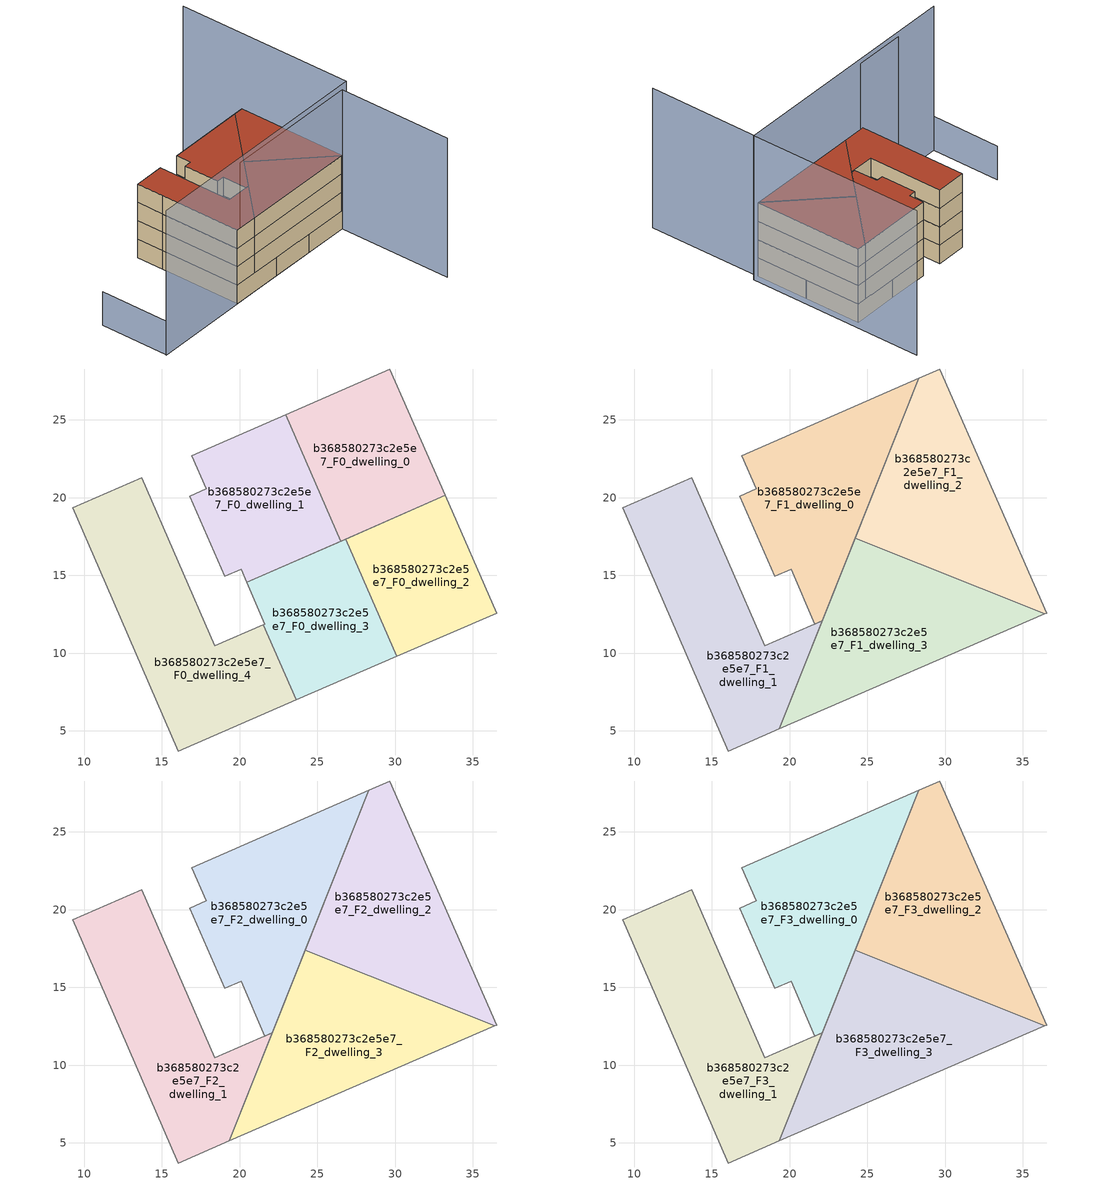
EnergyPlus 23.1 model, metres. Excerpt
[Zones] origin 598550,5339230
b368580273c2e5e7_F0_dwelling_0
 floor ground (EU_floor_Construction): 29.67,28.27 33.23,20.14 26.52,17.21 22.96,25.34 z0
 wall to b368580273c2e5e7_F0_dwelling_1 (EU_wall_Construction): 22.96,25.34 26.52,17.21 z0:3
 wall adiabatic (EU_wall_Construction): 26.52,17.21 33.23,20.14 29.67,28.27 22.96,25.34 z0:3
b368580273c2e5e7_F0_dwelling_1
 floor ground (EU_floor_Construction): 22.96,25.34 26.52,17.21 20.45,14.56 20.09,15.39 19.05,14.94 16.81,20.1 17.85,20.56 16.92,22.7 z0
 wall adiabatic (EU_wall_Construction): 22.96,25.34 16.92,22.7 17.85,20.56 16.81,20.1 19.05,14.94 20.09,15.39 20.45,14.56 26.52,17.21 z0:3
b368580273c2e5e7_F0_dwelling_2
 floor ground (EU_floor_Construction): 33.23,20.14 36.53,12.58 30.11,9.79 26.81,17.34 z0
 wall adiabatic (EU_wall_Construction): 30.11,9.79 36.53,12.58 33.23,20.14 26.81,17.34 z0:3
 wall to b368580273c2e5e7_F0_dwelling_3 (EU_wall_Construction): 26.81,17.34 30.11,9.79 z0:3
b368580273c2e5e7_F0_dwelling_3
 floor ground (EU_floor_Construction): 26.81,17.34 30.11,9.79 23.64,6.99 21.52,11.83 21.61,11.87 20.45,14.56 z0
 wall adiabatic (EU_wall_Construction): 26.81,17.34 20.45,14.56 21.61,11.87 21.52,11.83 / 23.64,6.99 30.11,9.79 z0:3
 wall to b368580273c2e5e7_F0_dwelling_4 (EU_wall_Construction): 21.52,11.83 23.64,6.99 z0:3
b368580273c2e5e7_F0_dwelling_4
 floor ground (EU_floor_Construction): 21.52,11.83 23.64,6.99 16.06,3.71 10.97,15.43 9.27,19.36 13.72,21.29 18.41,10.48 z0
 wall adiabatic (EU_wall_Construction): 21.52,11.83 18.41,10.48 13.72,21.29 9.27,19.36 10.97,15.43 16.06,3.71 23.64,6.99 z0:3
b368580273c2e5e7_F1_dwelling_0
 floor to b368580273c2e5e7_F0_dwelling_1 (EU_floor_Construction): 22.96,25.34 25.28,20.04 23.65,15.95 20.45,14.56 20.09,15.39 19.05,14.94 16.81,20.1 17.85,20.56 16.92,22.7 z3
 floor to b368580273c2e5e7_F0_dwelling_0 (EU_floor_Construction): 28.31,27.68 25.28,20.04 22.96,25.34 z3
 floor to b368580273c2e5e7_F0_dwelling_3 (EU_floor_Construction): 23.65,15.95 22.11,12.09 21.61,11.87 20.45,14.56 z3
 wall adiabatic (EU_wall_Construction): 17.85,20.56 16.81,20.1 19.05,14.94 20.09,15.39 21.61,11.87 22.11,12.09 28.31,27.68 16.92,22.7 17.85,20.56 z3:6
b368580273c2e5e7_F1_dwelling_1
 floor to b368580273c2e5e7_F0_dwelling_4 (EU_floor_Construction): 13.72,21.29 18.41,10.48 21.52,11.83 21.78,11.25 19.34,5.13 16.06,3.71 10.97,15.43 9.27,19.36 z3
 floor to b368580273c2e5e7_F0_dwelling_3 (EU_floor_Construction): 22.11,12.09 21.78,11.25 21.52,11.83 z3
 wall adiabatic (EU_wall_Construction): 22.11,12.09 18.41,10.48 13.72,21.29 9.27,19.36 10.97,15.43 16.06,3.71 19.34,5.13 22.11,12.08 z3:6
b368580273c2e5e7_F1_dwelling_2
 floor to b368580273c2e5e7_F0_dwelling_0 (EU_floor_Construction): 29.67,28.27 33.23,20.14 26.52,17.21 25.28,20.04 28.31,27.68 z3
 floor to b368580273c2e5e7_F0_dwelling_2 (EU_floor_Construction): 33.23,20.14 36.53,12.58 36.42,12.53 27.34,16.14 26.81,17.34 z3
 floor to b368580273c2e5e7_F0_dwelling_1 (EU_floor_Construction): 25.28,20.04 26.52,17.21 25.62,16.82 24.22,17.38 z3
 floor to b368580273c2e5e7_F0_dwelling_3 (EU_floor_Construction): 26.81,17.34 27.34,16.14 25.62,16.82 z3
 wall adiabatic (EU_wall_Construction): 36.42,12.53 36.53,12.58 29.67,28.27 28.31,27.68 24.22,17.38 z3:6
 wall to b368580273c2e5e7_F1_dwelling_3 (EU_wall_Construction): 24.22,17.38 36.42,12.53 z3:6
b368580273c2e5e7_F1_dwelling_3
 floor to b368580273c2e5e7_F0_dwelling_3 (EU_floor_Construction): 27.34,16.14 30.11,9.79 23.64,6.99 21.78,11.25 23.65,15.96 25.62,16.82 z3
 floor to b368580273c2e5e7_F0_dwelling_4 (EU_floor_Construction): 21.78,11.25 23.64,6.99 19.34,5.13 z3
 floor to b368580273c2e5e7_F0_dwelling_1 (EU_floor_Construction): 25.62,16.82 23.65,15.95 24.22,17.38 z3
 floor to b368580273c2e5e7_F0_dwelling_2 (EU_floor_Construction): 36.42,12.53 30.11,9.79 27.34,16.14 z3
 wall adiabatic (EU_wall_Construction): 24.22,17.38 19.34,5.13 36.42,12.53 z3:6
b368580273c2e5e7_F2_dwelling_0
 floor to b368580273c2e5e7_F1_dwelling_0 (EU_floor_Construction): 28.31,27.68 22.11,12.09 21.61,11.87 20.09,15.39 19.05,14.94 16.81,20.1 17.85,20.56 16.92,22.7 z6
 wall adiabatic (EU_wall_Construction): 17.85,20.56 16.81,20.1 19.05,14.94 20.09,15.39 21.61,11.87 22.11,12.09 28.31,27.68 16.92,22.7 17.85,20.56 z6:9
b368580273c2e5e7_F2_dwelling_1
 floor to b368580273c2e5e7_F1_dwelling_1 (EU_floor_Construction): 13.72,21.29 18.41,10.48 22.11,12.08 19.34,5.13 16.06,3.71 10.97,15.43 9.27,19.36 z6
 wall adiabatic (EU_wall_Construction): 22.11,12.09 18.41,10.48 13.72,21.29 9.27,19.36 10.97,15.43 16.06,3.71 19.34,5.13 22.11,12.08 z6:9
b368580273c2e5e7_F2_dwelling_2
 floor to b368580273c2e5e7_F1_dwelling_2 (EU_floor_Construction): 29.67,28.27 36.53,12.58 36.42,12.53 24.22,17.38 28.31,27.68 z6
 wall adiabatic (EU_wall_Construction): 36.42,12.53 36.53,12.58 29.67,28.27 28.31,27.68 24.22,17.38 z6:9
 wall to b368580273c2e5e7_F2_dwelling_3 (EU_wall_Construction): 24.22,17.38 36.42,12.53 z6:9
b368580273c2e5e7_F2_dwelling_3
 floor to b368580273c2e5e7_F1_dwelling_3 (EU_floor_Construction): 36.42,12.53 19.34,5.13 24.22,17.38 z6
 wall adiabatic (EU_wall_Construction): 24.22,17.38 19.34,5.13 36.42,12.53 z6:9
b368580273c2e5e7_F3_dwelling_0
 floor to b368580273c2e5e7_F2_dwelling_0 (EU_floor_Construction): 28.31,27.68 22.11,12.09 21.61,11.87 20.09,15.39 19.05,14.94 16.81,20.1 17.85,20.56 16.92,22.7 z9
 wall adiabatic (EU_wall_Construction): 17.85,20.56 16.81,20.1 19.05,14.94 20.09,15.39 21.61,11.87 22.11,12.09 28.31,27.68 16.92,22.7 17.85,20.56 z9:12
 roof outside (EU_roof_Construction): 22.11,12.09 28.31,27.68 16.92,22.7 17.85,20.56 16.81,20.1 19.05,14.94 20.09,15.39 21.61,11.87 z12
b368580273c2e5e7_F3_dwelling_1
 floor to b368580273c2e5e7_F2_dwelling_1 (EU_floor_Construction): 13.72,21.29 18.41,10.48 22.11,12.08 19.34,5.13 16.06,3.71 10.97,15.43 9.27,19.36 z9
 wall adiabatic (EU_wall_Construction): 22.11,12.09 18.41,10.48 13.72,21.29 9.27,19.36 10.97,15.43 16.06,3.71 19.34,5.13 22.11,12.08 z9:12
 roof outside (EU_roof_Construction): 19.34,5.13 22.11,12.08 18.41,10.48 13.72,21.29 9.27,19.36 10.97,15.43 16.06,3.71 z12
b368580273c2e5e7_F3_dwelling_2
 floor to b368580273c2e5e7_F2_dwelling_2 (EU_floor_Construction): 29.67,28.27 36.53,12.58 36.42,12.53 24.22,17.38 28.31,27.68 z9
 wall adiabatic (EU_wall_Construction): 36.42,12.53 36.53,12.58 29.67,28.27 28.31,27.68 24.22,17.38 z9:12
 wall to b368580273c2e5e7_F3_dwelling_3 (EU_wall_Construction): 24.22,17.38 36.42,12.53 z9:12
 roof outside (EU_roof_Construction): 36.53,12.58 29.67,28.27 28.31,27.68 24.22,17.38 36.42,12.53 z12
b368580273c2e5e7_F3_dwelling_3
 floor to b368580273c2e5e7_F2_dwelling_3 (EU_floor_Construction): 36.42,12.53 19.34,5.13 24.22,17.38 z9
 wall adiabatic (EU_wall_Construction): 24.22,17.38 19.34,5.13 36.42,12.53 z9:12
 roof outside (EU_roof_Construction): 36.42,12.53 24.22,17.38 19.34,5.13 z12
shading: 9.11,0.7 36.53,12.57 / 36.53,12.57 43.69,-3.95 z0:22.7; -2.16,7.68 2.15,-2.37 z0:5.5; 26.28,38.55 37.42,13.03 / 37.42,13.03 2.14,-2.37 z0:23.5
[Building]
EU S2 Campaign: North Axis=0; Terrain=City; Solar Distribution=FullExterior
[Site:Location]
Vienna: Latitude=48; Longitude=16.5; Time Zone=1; Elevation=183
[SizingPeriod:WeatherFileDays]
AnnualSizingPeriod: Begin Month=1; Begin Day of Month=1; End Month=12; End Day of Month=31; Day of Week for Start Day=Monday; Use Weather File Daylight Saving Period=No; Use Weather File Rain and Snow Indicators=No
[MATERIAL]
EU_InternalMass_Material: Roughness=MediumRough; Thickness=0.1; Conductivity=1; Density=1800; Specific Heat=900; Thermal Absorptance=0.9; Solar Absorptance=0.7; Visible Absorptance=0.7
[MATERIAL:NOMASS] Roughness=MediumRough; Thermal Absorptance=0.9; Solar Absorptance=0.7; Visible Absorptance=0.7
Name | Thermal Resistance
EU_wall_NoMass | 0.942466
EU_roof_NoMass | 0.551687
EU_floor_NoMass | 0.66527
[CONSTRUCTION]
EU_wall_Construction: EU_wall_NoMass
EU_roof_Construction: EU_roof_NoMass
EU_floor_Construction: EU_floor_NoMass
EU_InternalMass_Construction: EU_InternalMass_Material
[ZONE] Type=1; Multiplier=1; Ceiling Height=autocalculate; Floor Area=autocalculate; Part of Total Floor Area=Yes
Name | Volume
b368580273c2e5e7_F0_dwelling_0 | 195.026
b368580273c2e5e7_F1_dwelling_0; b368580273c2e5e7_F2_dwelling_0; b368580273c2e5e7_F3_dwelling_0 | 248.931
b368580273c2e5e7_F0_dwelling_1 | 195.051
b368580273c2e5e7_F1_dwelling_1 | 270.355
b368580273c2e5e7_F2_dwelling_1; b368580273c2e5e7_F3_dwelling_1 | 270.33
b368580273c2e5e7_F0_dwelling_2 | 173.128
b368580273c2e5e7_F1_dwelling_2; b368580273c2e5e7_F2_dwelling_2; b368580273c2e5e7_F3_dwelling_2 | 259.666
b368580273c2e5e7_F0_dwelling_3 | 173.092
b368580273c2e5e7_F1_dwelling_3; b368580273c2e5e7_F2_dwelling_3; b368580273c2e5e7_F3_dwelling_3 | 259.659
b368580273c2e5e7_F0_dwelling_4 | 302.355
[INTERNALMASS] Construction=EU_InternalMass_Construction
Name | Zone or ZoneList | Surface Area
b368580273c2e5e7_F0_dwelling_0_EU_InternalMass | b368580273c2e5e7_F0_dwelling_0 | 65.0083
b368580273c2e5e7_F0_dwelling_1_EU_InternalMass | b368580273c2e5e7_F0_dwelling_1 | 65.0173
b368580273c2e5e7_F0_dwelling_2_EU_InternalMass | b368580273c2e5e7_F0_dwelling_2 | 57.7097
b368580273c2e5e7_F0_dwelling_3_EU_InternalMass | b368580273c2e5e7_F0_dwelling_3 | 57.6969
b368580273c2e5e7_F0_dwelling_4_EU_InternalMass | b368580273c2e5e7_F0_dwelling_4 | 100.782
b368580273c2e5e7_F1_dwelling_0_EU_InternalMass | b368580273c2e5e7_F1_dwelling_0 | 82.9802
b368580273c2e5e7_F1_dwelling_1_EU_InternalMass | b368580273c2e5e7_F1_dwelling_1 | 90.1216
b368580273c2e5e7_F1_dwelling_2_EU_InternalMass | b368580273c2e5e7_F1_dwelling_2 | 86.5553
b368580273c2e5e7_F1_dwelling_3_EU_InternalMass | b368580273c2e5e7_F1_dwelling_3 | 86.5531
b368580273c2e5e7_F2_dwelling_0_EU_InternalMass | b368580273c2e5e7_F2_dwelling_0 | 82.9802
b368580273c2e5e7_F2_dwelling_1_EU_InternalMass | b368580273c2e5e7_F2_dwelling_1 | 90.1216
b368580273c2e5e7_F2_dwelling_2_EU_InternalMass | b368580273c2e5e7_F2_dwelling_2 | 86.5553
b368580273c2e5e7_F2_dwelling_3_EU_InternalMass | b368580273c2e5e7_F2_dwelling_3 | 86.5531
b368580273c2e5e7_F3_dwelling_0_EU_InternalMass | b368580273c2e5e7_F3_dwelling_0 | 82.9802
b368580273c2e5e7_F3_dwelling_1_EU_InternalMass | b368580273c2e5e7_F3_dwelling_1 | 90.1216
b368580273c2e5e7_F3_dwelling_2_EU_InternalMass | b368580273c2e5e7_F3_dwelling_2 | 86.5553
b368580273c2e5e7_F3_dwelling_3_EU_InternalMass | b368580273c2e5e7_F3_dwelling_3 | 86.5531
[OTHEREQUIPMENT] Fuel Type=Electricity; Design Level Calculation Method=Watts/Area; Power per Zone Floor Area=1; Fraction Latent=0; Fraction Radiant=0; Fraction Lost=0; Carbon Dioxide Generation Rate=0; EndUse Subcategory=EU_Step8_InternalGains
Name | Zone or ZoneList or Space or SpaceList | Schedule
EU_Step8_InternalGain_b368580273c2e5e7_F0_dwelling_0_f000 | b368580273c2e5e7_F0_dwelling_0 | EU_Step8_GainSchedule_b368580273c2e5e7_F0_dwelling_0_f000
EU_Step8_InternalGain_b368580273c2e5e7_F0_dwelling_1_f000 | b368580273c2e5e7_F0_dwelling_1 | EU_Step8_GainSchedule_b368580273c2e5e7_F0_dwelling_1_f000
EU_Step8_InternalGain_b368580273c2e5e7_F0_dwelling_2_f000 | b368580273c2e5e7_F0_dwelling_2 | EU_Step8_GainSchedule_b368580273c2e5e7_F0_dwelling_2_f000
EU_Step8_InternalGain_b368580273c2e5e7_F0_dwelling_3_f000 | b368580273c2e5e7_F0_dwelling_3 | EU_Step8_GainSchedule_b368580273c2e5e7_F0_dwelling_3_f000
EU_Step8_InternalGain_b368580273c2e5e7_F0_dwelling_4_f000 | b368580273c2e5e7_F0_dwelling_4 | EU_Step8_GainSchedule_b368580273c2e5e7_F0_dwelling_4_f000
EU_Step8_InternalGain_b368580273c2e5e7_F1_dwelling_0_f000 | b368580273c2e5e7_F1_dwelling_0 | EU_Step8_GainSchedule_b368580273c2e5e7_F1_dwelling_0_f000
EU_Step8_InternalGain_b368580273c2e5e7_F1_dwelling_1_f000 | b368580273c2e5e7_F1_dwelling_1 | EU_Step8_GainSchedule_b368580273c2e5e7_F1_dwelling_1_f000
EU_Step8_InternalGain_b368580273c2e5e7_F1_dwelling_2_f000 | b368580273c2e5e7_F1_dwelling_2 | EU_Step8_GainSchedule_b368580273c2e5e7_F1_dwelling_2_f000
EU_Step8_InternalGain_b368580273c2e5e7_F1_dwelling_3_f000 | b368580273c2e5e7_F1_dwelling_3 | EU_Step8_GainSchedule_b368580273c2e5e7_F1_dwelling_3_f000
EU_Step8_InternalGain_b368580273c2e5e7_F2_dwelling_0_f000 | b368580273c2e5e7_F2_dwelling_0 | EU_Step8_GainSchedule_b368580273c2e5e7_F2_dwelling_0_f000
EU_Step8_InternalGain_b368580273c2e5e7_F2_dwelling_1_f000 | b368580273c2e5e7_F2_dwelling_1 | EU_Step8_GainSchedule_b368580273c2e5e7_F2_dwelling_1_f000
EU_Step8_InternalGain_b368580273c2e5e7_F2_dwelling_2_f000 | b368580273c2e5e7_F2_dwelling_2 | EU_Step8_GainSchedule_b368580273c2e5e7_F2_dwelling_2_f000
EU_Step8_InternalGain_b368580273c2e5e7_F2_dwelling_3_f000 | b368580273c2e5e7_F2_dwelling_3 | EU_Step8_GainSchedule_b368580273c2e5e7_F2_dwelling_3_f000
EU_Step8_InternalGain_b368580273c2e5e7_F3_dwelling_0_f000 | b368580273c2e5e7_F3_dwelling_0 | EU_Step8_GainSchedule_b368580273c2e5e7_F3_dwelling_0_f000
EU_Step8_InternalGain_b368580273c2e5e7_F3_dwelling_1_f000 | b368580273c2e5e7_F3_dwelling_1 | EU_Step8_GainSchedule_b368580273c2e5e7_F3_dwelling_1_f000
EU_Step8_InternalGain_b368580273c2e5e7_F3_dwelling_2_f000 | b368580273c2e5e7_F3_dwelling_2 | EU_Step8_GainSchedule_b368580273c2e5e7_F3_dwelling_2_f000
EU_Step8_InternalGain_b368580273c2e5e7_F3_dwelling_3_f000 | b368580273c2e5e7_F3_dwelling_3 | EU_Step8_GainSchedule_b368580273c2e5e7_F3_dwelling_3_f000
[ZONEVENTILATION:DESIGNFLOWRATE] Schedule=EU_AlwaysOn; Design Flow Rate Calculation Method=AirChanges/Hour; Air Changes per Hour=0.530523; Ventilation Type=Natural; Fan Pressure Rise=0; Fan Total Efficiency=1; Constant Term Coefficient=1; Temperature Term Coefficient=0; Velocity Term Coefficient=0; Velocity Squared Term Coefficient=0; Minimum Indoor Temperature=-100; Maximum Indoor Temperature=100; Delta Temperature=-100; Minimum Outdoor Temperature=-100; Maximum Outdoor Temperature=100; Maximum Wind Speed=40
Name | Zone or ZoneList or Space or SpaceList
EU_ConstantAir_b368580273c2e5e7_F0_dwelling_0 | b368580273c2e5e7_F0_dwelling_0
EU_ConstantAir_b368580273c2e5e7_F0_dwelling_1 | b368580273c2e5e7_F0_dwelling_1
EU_ConstantAir_b368580273c2e5e7_F0_dwelling_2 | b368580273c2e5e7_F0_dwelling_2
EU_ConstantAir_b368580273c2e5e7_F0_dwelling_3 | b368580273c2e5e7_F0_dwelling_3
EU_ConstantAir_b368580273c2e5e7_F0_dwelling_4 | b368580273c2e5e7_F0_dwelling_4
EU_ConstantAir_b368580273c2e5e7_F1_dwelling_0 | b368580273c2e5e7_F1_dwelling_0
EU_ConstantAir_b368580273c2e5e7_F1_dwelling_1 | b368580273c2e5e7_F1_dwelling_1
EU_ConstantAir_b368580273c2e5e7_F1_dwelling_2 | b368580273c2e5e7_F1_dwelling_2
EU_ConstantAir_b368580273c2e5e7_F1_dwelling_3 | b368580273c2e5e7_F1_dwelling_3
EU_ConstantAir_b368580273c2e5e7_F2_dwelling_0 | b368580273c2e5e7_F2_dwelling_0
EU_ConstantAir_b368580273c2e5e7_F2_dwelling_1 | b368580273c2e5e7_F2_dwelling_1
EU_ConstantAir_b368580273c2e5e7_F2_dwelling_2 | b368580273c2e5e7_F2_dwelling_2
EU_ConstantAir_b368580273c2e5e7_F2_dwelling_3 | b368580273c2e5e7_F2_dwelling_3
EU_ConstantAir_b368580273c2e5e7_F3_dwelling_0 | b368580273c2e5e7_F3_dwelling_0
EU_ConstantAir_b368580273c2e5e7_F3_dwelling_1 | b368580273c2e5e7_F3_dwelling_1
EU_ConstantAir_b368580273c2e5e7_F3_dwelling_2 | b368580273c2e5e7_F3_dwelling_2
EU_ConstantAir_b368580273c2e5e7_F3_dwelling_3 | b368580273c2e5e7_F3_dwelling_3
[HVACTEMPLATE:THERMOSTAT] Constant Heating Setpoint=20; Constant Cooling Setpoint=50
EU_HeatOnly_b368580273c2e5e7_F0_dwelling_0; EU_HeatOnly_b368580273c2e5e7_F0_dwelling_1; EU_HeatOnly_b368580273c2e5e7_F0_dwelling_2; EU_HeatOnly_b368580273c2e5e7_F0_dwelling_3; EU_HeatOnly_b368580273c2e5e7_F0_dwelling_4; EU_HeatOnly_b368580273c2e5e7_F1_dwelling_0; EU_HeatOnly_b368580273c2e5e7_F1_dwelling_1; EU_HeatOnly_b368580273c2e5e7_F1_dwelling_2; EU_HeatOnly_b368580273c2e5e7_F1_dwelling_3; EU_HeatOnly_b368580273c2e5e7_F2_dwelling_0; EU_HeatOnly_b368580273c2e5e7_F2_dwelling_1; EU_HeatOnly_b368580273c2e5e7_F2_dwelling_2; EU_HeatOnly_b368580273c2e5e7_F2_dwelling_3; EU_HeatOnly_b368580273c2e5e7_F3_dwelling_0; EU_HeatOnly_b368580273c2e5e7_F3_dwelling_1; EU_HeatOnly_b368580273c2e5e7_F3_dwelling_2; EU_HeatOnly_b368580273c2e5e7_F3_dwelling_3
[HVACTEMPLATE:ZONE:IDEALLOADSAIRSYSTEM] System Availability Schedule=EU_AlwaysOn; Maximum Heating Supply Air Temperature=50; Minimum Cooling Supply Air Temperature=13; Maximum Heating Supply Air Humidity Ratio=0.0156; Minimum Cooling Supply Air Humidity Ratio=0.0077; Heating Limit=NoLimit; Cooling Limit=NoLimit; Heating Availability Schedule=EU_AlwaysOn; Cooling Availability Schedule=EU_CoolingOff; Dehumidification Control Type=ConstantSensibleHeatRatio; Cooling Sensible Heat Ratio=0.7; Dehumidification Setpoint=60; Humidification Control Type=None; Humidification Setpoint=30; Outdoor Air Method=None; Outdoor Air Flow Rate per Person=0.00944; Outdoor Air Flow Rate per Zone Floor Area=0; Outdoor Air Flow Rate per Zone=0; Demand Controlled Ventilation Type=None; Outdoor Air Economizer Type=NoEconomizer; Heat Recovery Type=None; Sensible Heat Recovery Effectiveness=0.7; Latent Heat Recovery Effectiveness=0.65
Name | Template Thermostat
b368580273c2e5e7_F0_dwelling_0 | EU_HeatOnly_b368580273c2e5e7_F0_dwelling_0
b368580273c2e5e7_F0_dwelling_1 | EU_HeatOnly_b368580273c2e5e7_F0_dwelling_1
b368580273c2e5e7_F0_dwelling_2 | EU_HeatOnly_b368580273c2e5e7_F0_dwelling_2
b368580273c2e5e7_F0_dwelling_3 | EU_HeatOnly_b368580273c2e5e7_F0_dwelling_3
b368580273c2e5e7_F0_dwelling_4 | EU_HeatOnly_b368580273c2e5e7_F0_dwelling_4
b368580273c2e5e7_F1_dwelling_0 | EU_HeatOnly_b368580273c2e5e7_F1_dwelling_0
b368580273c2e5e7_F1_dwelling_1 | EU_HeatOnly_b368580273c2e5e7_F1_dwelling_1
b368580273c2e5e7_F1_dwelling_2 | EU_HeatOnly_b368580273c2e5e7_F1_dwelling_2
b368580273c2e5e7_F1_dwelling_3 | EU_HeatOnly_b368580273c2e5e7_F1_dwelling_3
b368580273c2e5e7_F2_dwelling_0 | EU_HeatOnly_b368580273c2e5e7_F2_dwelling_0
b368580273c2e5e7_F2_dwelling_1 | EU_HeatOnly_b368580273c2e5e7_F2_dwelling_1
b368580273c2e5e7_F2_dwelling_2 | EU_HeatOnly_b368580273c2e5e7_F2_dwelling_2
b368580273c2e5e7_F2_dwelling_3 | EU_HeatOnly_b368580273c2e5e7_F2_dwelling_3
b368580273c2e5e7_F3_dwelling_0 | EU_HeatOnly_b368580273c2e5e7_F3_dwelling_0
b368580273c2e5e7_F3_dwelling_1 | EU_HeatOnly_b368580273c2e5e7_F3_dwelling_1
b368580273c2e5e7_F3_dwelling_2 | EU_HeatOnly_b368580273c2e5e7_F3_dwelling_2
b368580273c2e5e7_F3_dwelling_3 | EU_HeatOnly_b368580273c2e5e7_F3_dwelling_3
[SIZING:ZONE] Zone Cooling Design Supply Air Temperature Input Method=SupplyAirTemperature; Zone Cooling Design Supply Air Temperature=13; Zone Heating Design Supply Air Temperature Input Method=SupplyAirTemperature; Zone Heating Design Supply Air Temperature=50; Zone Cooling Design Supply Air Humidity Ratio=0.008; Zone Heating Design Supply Air Humidity Ratio=0.008; Cooling Design Air Flow Method=DesignDay; Cooling Design Air Flow Rate=0; Cooling Minimum Air Flow per Zone Floor Area=0.000762; Cooling Minimum Air Flow=0; Cooling Minimum Air Flow Fraction=0.2; Heating Design Air Flow Method=DesignDay; Heating Design Air Flow Rate=0; Heating Maximum Air Flow per Zone Floor Area=0.002032; Heating Maximum Air Flow=0.141576; Heating Maximum Air Flow Fraction=0.3; Account for Dedicated Outdoor Air System=No; Dedicated Outdoor Air System Control Strategy=NeutralSupplyAir; Dedicated Outdoor Air Low Setpoint Temperature for Design=autosize; Dedicated Outdoor Air High Setpoint Temperature for Design=autosize; Zone Load Sizing Method=Sensible Load Only No Latent Load; Zone Latent Cooling Design Supply Air Humidity Ratio Input Method=HumidityRatioDifference; Zone Cooling Design Supply Air Humidity Ratio Difference=0.005; Zone Latent Heating Design Supply Air Humidity Ratio Input Method=HumidityRatioDifference; Zone Humidification Design Supply Air Humidity Ratio Difference=0.005
b368580273c2e5e7_F0_dwelling_0; b368580273c2e5e7_F0_dwelling_1; b368580273c2e5e7_F0_dwelling_2; b368580273c2e5e7_F0_dwelling_3; b368580273c2e5e7_F0_dwelling_4; b368580273c2e5e7_F1_dwelling_0; b368580273c2e5e7_F1_dwelling_1; b368580273c2e5e7_F1_dwelling_2; b368580273c2e5e7_F1_dwelling_3; b368580273c2e5e7_F2_dwelling_0; b368580273c2e5e7_F2_dwelling_1; b368580273c2e5e7_F2_dwelling_2; b368580273c2e5e7_F2_dwelling_3; b368580273c2e5e7_F3_dwelling_0; b368580273c2e5e7_F3_dwelling_1; b368580273c2e5e7_F3_dwelling_2; b368580273c2e5e7_F3_dwelling_3
[SCHEDULE:CONSTANT]
Name | Hourly Value
EU_AlwaysOn | 1
EU_CoolingOff | 0
[SCHEDULE:FILE] Column Number=1; Rows to Skip at Top=0; Number of Hours of Data=8760; Column Separator=Comma; Interpolate to Timestep=No; Minutes per Item=60; Adjust Schedule for Daylight Savings=Yes
Name | File
EU_Step8_GainSchedule_b368580273c2e5e7_F0_dwelling_0_f000 | ../../schedules/b368580273c2e5e7/b368580273c2e5e7_F0_dwelling_0_f000_gain.csv
EU_Step8_GainSchedule_b368580273c2e5e7_F0_dwelling_1_f000 | ../../schedules/b368580273c2e5e7/b368580273c2e5e7_F0_dwelling_1_f000_gain.csv
EU_Step8_GainSchedule_b368580273c2e5e7_F0_dwelling_2_f000 | ../../schedules/b368580273c2e5e7/b368580273c2e5e7_F0_dwelling_2_f000_gain.csv
EU_Step8_GainSchedule_b368580273c2e5e7_F0_dwelling_3_f000 | ../../schedules/b368580273c2e5e7/b368580273c2e5e7_F0_dwelling_3_f000_gain.csv
EU_Step8_GainSchedule_b368580273c2e5e7_F0_dwelling_4_f000 | ../../schedules/b368580273c2e5e7/b368580273c2e5e7_F0_dwelling_4_f000_gain.csv
EU_Step8_GainSchedule_b368580273c2e5e7_F1_dwelling_0_f000 | ../../schedules/b368580273c2e5e7/b368580273c2e5e7_F1_dwelling_0_f000_gain.csv
EU_Step8_GainSchedule_b368580273c2e5e7_F1_dwelling_1_f000 | ../../schedules/b368580273c2e5e7/b368580273c2e5e7_F1_dwelling_1_f000_gain.csv
EU_Step8_GainSchedule_b368580273c2e5e7_F1_dwelling_2_f000 | ../../schedules/b368580273c2e5e7/b368580273c2e5e7_F1_dwelling_2_f000_gain.csv
EU_Step8_GainSchedule_b368580273c2e5e7_F1_dwelling_3_f000 | ../../schedules/b368580273c2e5e7/b368580273c2e5e7_F1_dwelling_3_f000_gain.csv
EU_Step8_GainSchedule_b368580273c2e5e7_F2_dwelling_0_f000 | ../../schedules/b368580273c2e5e7/b368580273c2e5e7_F2_dwelling_0_f000_gain.csv
EU_Step8_GainSchedule_b368580273c2e5e7_F2_dwelling_1_f000 | ../../schedules/b368580273c2e5e7/b368580273c2e5e7_F2_dwelling_1_f000_gain.csv
EU_Step8_GainSchedule_b368580273c2e5e7_F2_dwelling_2_f000 | ../../schedules/b368580273c2e5e7/b368580273c2e5e7_F2_dwelling_2_f000_gain.csv
EU_Step8_GainSchedule_b368580273c2e5e7_F2_dwelling_3_f000 | ../../schedules/b368580273c2e5e7/b368580273c2e5e7_F2_dwelling_3_f000_gain.csv
EU_Step8_GainSchedule_b368580273c2e5e7_F3_dwelling_0_f000 | ../../schedules/b368580273c2e5e7/b368580273c2e5e7_F3_dwelling_0_f000_gain.csv
EU_Step8_GainSchedule_b368580273c2e5e7_F3_dwelling_1_f000 | ../../schedules/b368580273c2e5e7/b368580273c2e5e7_F3_dwelling_1_f000_gain.csv
EU_Step8_GainSchedule_b368580273c2e5e7_F3_dwelling_2_f000 | ../../schedules/b368580273c2e5e7/b368580273c2e5e7_F3_dwelling_2_f000_gain.csv
EU_Step8_GainSchedule_b368580273c2e5e7_F3_dwelling_3_f000 | ../../schedules/b368580273c2e5e7/b368580273c2e5e7_F3_dwelling_3_f000_gain.csv
